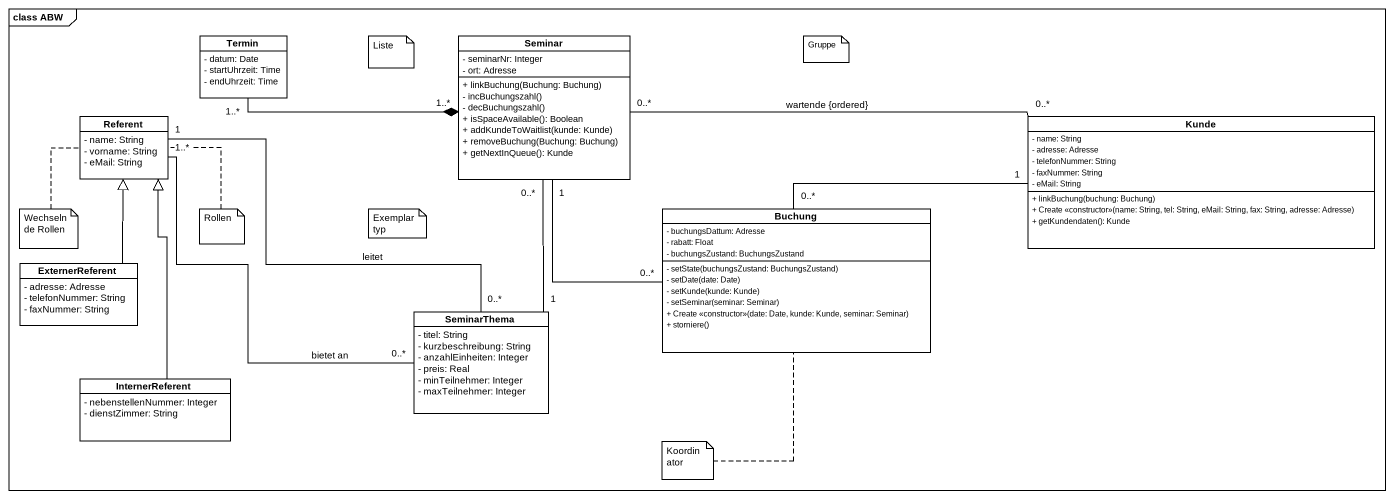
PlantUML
@startuml
mainframe class ABW
hide circle
hide empty members
skinparam classAttributeIconSize 0
class Termin {
  - datum: Date
  - startUhrzeit: Time
  - endUhrzeit: Time
}
class Seminar {
  - seminarNr: Integer
  - ort: Adresse
  + linkBuchung(Buchung: Buchung)
  - incBuchungszahl()
  - decBuchungszahl()
  + isSpaceAvailable(): Boolean
  + addKundeToWaitlist(kunde: Kunde)
  + removeBuchung(Buchung: Buchung)
  + getNextInQueue(): Kunde
}
class Referent {
  - name: String
  - vorname: String
  - eMail: String
}
class Kunde {
  - name: String
  - adresse: Adresse
  - telefonNummer: String
  - faxNummer: String
  - eMail: String
  + linkBuchung(buchung: Buchung)
  + Create <<constructor>>(name: String, tel: String, eMail: String, fax: String, adresse: Adresse)
  + getKundendaten(): Kunde
}
class Buchung {
  - buchungsDattum: Adresse
  - rabatt: Float
  - buchungsZustand: BuchungsZustand
  - setState(buchungsZustand: BuchungsZustand)
  - setDate(date: Date)
  - setKunde(kunde: Kunde)
  - setSeminar(seminar: Seminar)
  + Create <<constructor>>(date: Date, kunde: Kunde, seminar: Seminar)
  + storniere()
}
class ExternerReferent {
  - adresse: Adresse
  - telefonNummer: String
  - faxNummer: String
}
class SeminarThema {
  - titel: String
  - kurzbeschreibung: String
  - anzahlEinheiten: Integer
  - preis: Real
  - minTeilnehmer: Integer
  - maxTeilnehmer: Integer
}
class InternerReferent {
  - nebenstellenNummer: Integer
  - dienstZimmer: String
}
Termin "1..*" -right-* "1..*" Seminar
Seminar "0..*" -right- "0..*" Kunde : wartende {ordered}
Seminar "1" -- "0..*" Buchung
Referent "1..*" -- "0..*" SeminarThema : bietet an
Referent "1" -- "0..*" SeminarThema : leitet
Buchung "0..*" -right- "1" Kunde
ExternerReferent -up-|> Referent
SeminarThema "1" -up- "0..*" Seminar
InternerReferent -up-|> Referent
note as N1
  Liste
end note
note as N2
  Gruppe
end note
note bottom of Referent : Wechselnde Rollen
note bottom of Referent : Rollen
note as N5
  Exemplartyp
end note
note bottom of Buchung : Koordinator
@enduml
